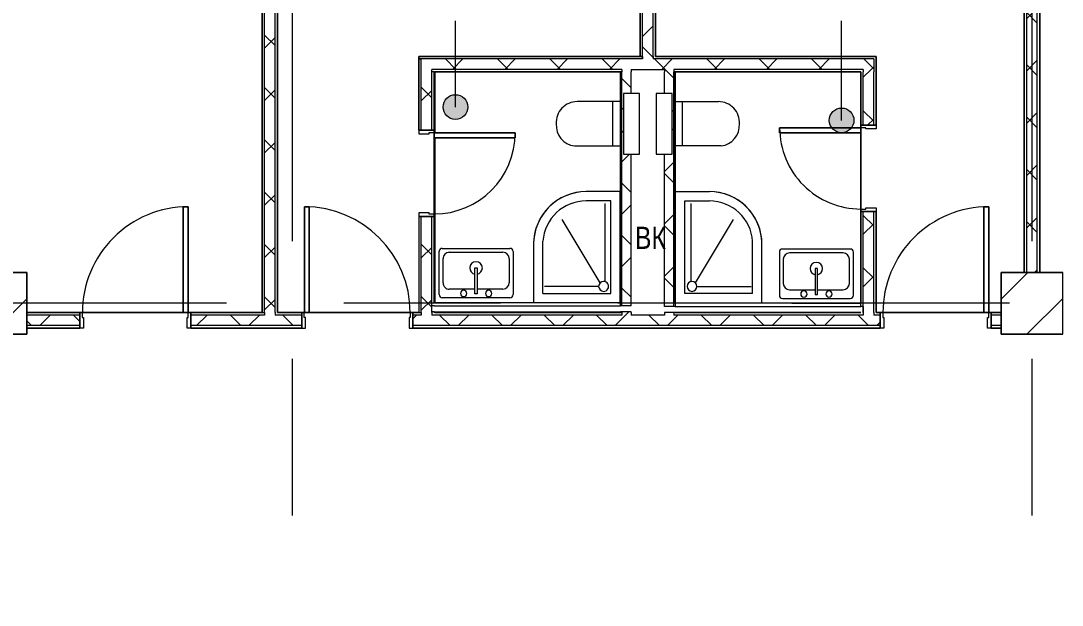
# Model space of a CAD drawing. Header units: millimetres. Extents: x 92932 to 275892, y -43515 to 30371.
# Drawn here: x 183978 to 192422, y 17071 to 21806 of the extents above; entities that cross this region are included whole.
import ezdxf

# ---------------------------------------------------------------- set-up
doc = ezdxf.new("R2010")
doc.units = ezdxf.units.MM
doc.linetypes.add('Осевые', pattern=[6350, 1270, -952.5, 3175, -952.5])
for name, color, linetype, lineweight in [('Двери', 7, 'Continuous', 9), ('Каркас_Импост', 7, 'Continuous', 9), ('Марки помещений', 7, 'Continuous', 9), ('Обобщенные модели', 7, 'Continuous', 9), ('Обобщенные модели-3', 7, 'Continuous', 18), ('Общие ребра', 7, 'Continuous', 9), ('Оси-1', 7, 'Осевые', 9), ('Панель', 7, 'Continuous', 9), ('Перекрытия', 7, 'Continuous', 9), ('Сантехнические приборы', 7, 'Continuous', 9), ('Стены-1', 7, 'Continuous', 18), ('Типовые аннотации', 7, 'Continuous', 9), ('Штриховка разреза-1', 7, 'Continuous', 9)]:
    doc.layers.add(name, color=color, linetype=linetype, lineweight=lineweight)
doc.styles.add('Arial', font='Arial.ttf', dxfattribs={"width": 0.8, "height": 180})
pattern_1 = [(45, (120245.78, 0), (-212.132, 212.132), []), (135, (120245.78, 0), (-212.132, -212.132), [])]
pattern_2 = [(45, (0, 0), (-493.914, 493.914), []), (45, (493.9, 0), (-493.914, 493.914), [873.125, -174.625, 6.706, -167.919])]

# ---------------------------------------------------------------- blocks, each defined once
blk = doc.blocks.new('Дверь - Однопольная - ДВ11_21х7-6240655-План 3-го этажа на отм_ _4_200')
at = {"layer": 'Двери'}
for p, q in [((-289, 720.5), (-329, 720.5)), ((-329, 720.5), (-329, 62.5)), ((-289, 62.5), (-289, 720.5)), ((-329, 62.5), (-289, 62.5))]:
    blk.add_line(p, q, dxfattribs=at)
blk.add_arc((-329, 62.5), 658, 360, 90, dxfattribs=at)
at = {"layer": 'Каркас_Импост'}
for p, q in [((-330, 62.5), (-350, 62.5)), ((-350, 62.5), (-350, -62.5)), ((-330, 22.5), (-330, 62.5)), ((-320, 22.5), (-330, 22.5)), ((-320, -62.5), (-320, 22.5)), ((330, 22.5), (320, 22.5)), ((320, 22.5), (320, -62.5)), ((350, 62.5), (330, 62.5)), ((330, 62.5), (330, 22.5)), ((350, -62.5), (350, 62.5)), ((-350, -62.5), (-320, -62.5)), ((320, -62.5), (350, -62.5))]:
    blk.add_line(p, q, dxfattribs=at)
at = {"layer": 'Панель'}
for p, q in [((-329, 720.5), (-289, 720.5)), ((-329, 62.5), (-329, 720.5)), ((-289, 720.5), (-289, 62.5)), ((-289, 62.5), (-329, 62.5))]:
    blk.add_line(p, q, dxfattribs=at)
blk = doc.blocks.new('Дверь - Однопольная - ДВ11__21х7-6240656-План 3-го этажа на отм_ _4_200')
at = {"layer": 'Двери'}
for p, q in [((-329, -62.5), (-289, -62.5)), ((-329, -720.5), (-329, -62.5)), ((-289, -62.5), (-289, -720.5)), ((-289, -720.5), (-329, -720.5))]:
    blk.add_line(p, q, dxfattribs=at)
blk.add_arc((-329, -62.5), 658, 270, 0, dxfattribs=at)
at = {"layer": 'Каркас_Импост'}
for p, q in [((-350, 62.5), (-320, 62.5)), ((-350, -62.5), (-350, 62.5)), ((-320, 62.5), (-320, -22.5)), ((320, 62.5), (350, 62.5)), ((320, -22.5), (320, 62.5)), ((350, 62.5), (350, -62.5)), ((-330, -62.5), (-350, -62.5)), ((-330, -22.5), (-330, -62.5)), ((-320, -22.5), (-330, -22.5)), ((330, -22.5), (320, -22.5)), ((330, -62.5), (330, -22.5)), ((350, -62.5), (330, -62.5))]:
    blk.add_line(p, q, dxfattribs=at)
at = {"layer": 'Панель'}
for p, q in [((-289, -62.5), (-329, -62.5)), ((-329, -62.5), (-329, -720.5)), ((-289, -720.5), (-289, -62.5)), ((-329, -720.5), (-289, -720.5))]:
    blk.add_line(p, q, dxfattribs=at)
blk = doc.blocks.new('Дверь - Однопольная - ДВ11__21х9-6240639-План 3-го этажа на отм_ _4_200')
at = {"layer": 'Двери'}
for p, q in [((-429, -62.5), (-389, -62.5)), ((-429, -920.5), (-429, -62.5)), ((-389, -62.5), (-389, -920.5)), ((-389, -920.5), (-429, -920.5))]:
    blk.add_line(p, q, dxfattribs=at)
blk.add_arc((-429, -62.5), 858, 270, 0, dxfattribs=at)
at = {"layer": 'Каркас_Импост'}
for p, q in [((-450, 62.5), (-420, 62.5)), ((-450, -62.5), (-450, 62.5)), ((-420, 62.5), (-420, -22.5)), ((420, 62.5), (450, 62.5)), ((420, -22.5), (420, 62.5)), ((450, 62.5), (450, -62.5)), ((-430, -62.5), (-450, -62.5)), ((-430, -22.5), (-430, -62.5)), ((-420, -22.5), (-430, -22.5)), ((430, -22.5), (420, -22.5)), ((430, -62.5), (430, -22.5)), ((450, -62.5), (430, -62.5))]:
    blk.add_line(p, q, dxfattribs=at)
at = {"layer": 'Панель'}
for p, q in [((-389, -62.5), (-429, -62.5)), ((-429, -62.5), (-429, -920.5)), ((-389, -920.5), (-389, -62.5)), ((-429, -920.5), (-389, -920.5))]:
    blk.add_line(p, q, dxfattribs=at)
blk = doc.blocks.new('Дверь - Однопольная - ДВ17_21х9-7256458-План 3-го этажа на отм_ _4_200')
at = {"layer": 'Двери'}
for p, q in [((-389, 920.5), (-429, 920.5)), ((-429, 920.5), (-429, 62.5)), ((-389, 62.5), (-389, 920.5)), ((-429, 62.5), (-389, 62.5))]:
    blk.add_line(p, q, dxfattribs=at)
blk.add_arc((-429, 62.5), 858, 360, 90, dxfattribs=at)
at = {"layer": 'Каркас_Импост'}
for p, q in [((-430, 62.5), (-450, 62.5)), ((-450, 62.5), (-450, -62.5)), ((-430, 22.5), (-430, 62.5)), ((-420, 22.5), (-430, 22.5)), ((-420, -62.5), (-420, 22.5)), ((430, 22.5), (420, 22.5)), ((420, 22.5), (420, -62.5)), ((450, 62.5), (430, 62.5)), ((430, 62.5), (430, 22.5)), ((450, -62.5), (450, 62.5)), ((-450, -62.5), (-420, -62.5)), ((420, -62.5), (450, -62.5))]:
    blk.add_line(p, q, dxfattribs=at)
at = {"layer": 'Панель'}
for p, q in [((-429, 920.5), (-389, 920.5)), ((-429, 62.5), (-429, 920.5)), ((-389, 920.5), (-389, 62.5)), ((-389, 62.5), (-429, 62.5))]:
    blk.add_line(p, q, dxfattribs=at)
blk = doc.blocks.new('Дверь - Однопольная - ДВ17__21х9-7256455-План 3-го этажа на отм_ _4_200')
at = {"layer": 'Двери'}
for p, q in [((-429, -62.5), (-389, -62.5)), ((-429, -920.5), (-429, -62.5)), ((-389, -62.5), (-389, -920.5)), ((-389, -920.5), (-429, -920.5))]:
    blk.add_line(p, q, dxfattribs=at)
blk.add_arc((-429, -62.5), 858, 270, 0, dxfattribs=at)
at = {"layer": 'Каркас_Импост'}
for p, q in [((-450, 62.5), (-420, 62.5)), ((-450, -62.5), (-450, 62.5)), ((-420, 62.5), (-420, -22.5)), ((420, 62.5), (450, 62.5)), ((420, -22.5), (420, 62.5)), ((450, 62.5), (450, -62.5)), ((-430, -62.5), (-450, -62.5)), ((-430, -22.5), (-430, -62.5)), ((-420, -22.5), (-430, -22.5)), ((430, -22.5), (420, -22.5)), ((430, -62.5), (430, -22.5)), ((450, -62.5), (430, -62.5))]:
    blk.add_line(p, q, dxfattribs=at)
at = {"layer": 'Панель'}
for p, q in [((-389, -62.5), (-429, -62.5)), ((-429, -62.5), (-429, -920.5)), ((-389, -920.5), (-389, -62.5)), ((-429, -920.5), (-389, -920.5))]:
    blk.add_line(p, q, dxfattribs=at)
blk = doc.blocks.new('Обобщенные модели 7 - Обобщенные модели 7-1067271-План 3-го этажа на отм_ _4_200')
at = {"layer": 'Обобщенные модели'}
h = blk.add_hatch(dxfattribs=at)
h.set_pattern_fill('FP_3', color=256, style=0, pattern_type=2)
h.set_pattern_definition(pattern_2)
h.paths.add_polyline_path([(63781.6, 19267.1), (63781.6, 19767.1), (63281.6, 19767.1), (63281.6, 19267.1)], flags=0)
at = {"layer": 'Обобщенные модели-3'}
for p, q in [((63781.6, 19767.1), (63281.6, 19767.1)), ((63281.6, 19767.1), (63281.6, 19267.1)), ((63781.6, 19267.1), (63781.6, 19767.1)), ((63281.6, 19267.1), (63781.6, 19267.1))]:
    blk.add_line(p, q, dxfattribs=at)
blk = doc.blocks.new('Обобщенные модели 8 - Обобщенные модели 7-1067283-План 3-го этажа на отм_ _4_200')
at = {"layer": 'Обобщенные модели'}
h = blk.add_hatch(dxfattribs=at)
h.set_pattern_fill('FP_3', color=256, style=0, pattern_type=2)
h.set_pattern_definition(pattern_2)
h.paths.add_polyline_path([(71681.6, 19267.1), (72181.6, 19267.3), (72181.6, 19767.1), (71681.6, 19767.1), (71681.6, 19267.3)], flags=0)
at = {"layer": 'Обобщенные модели-3'}
for p, q in [((72181.6, 19767.1), (71681.6, 19767.1)), ((71681.6, 19767.1), (71681.6, 19267.1)), ((72181.6, 19267.1), (72181.6, 19767.1)), ((71681.6, 19267.1), (72181.6, 19267.1))]:
    blk.add_line(p, q, dxfattribs=at)
blk = doc.blocks.new('Душевая кабинка-2D_угловая700Х900 - Душевая кабинка 700х900-V32-План 3-го этажа на отм_ _4_200')
at = {"layer": 'Сантехнические приборы'}
for p, q in [((0, 900), (0, 200)), ((0, 900), (900, 900)), ((0, 900), (900, 900)), ((900, 900), (900, 625)), ((900, 900), (900, 625)), ((75, 275), (75, 825)), ((75, 825), (825, 825)), ((804.7, 775.8), (171, 775.8)), ((825, 825), (825, 625)), ((132.1, 726.7), (132.1, 286.7)), ((161, 739), (675.3, 430)), ((75, 275), (497.6, 275)), ((0, 200), (500, 200))]:
    blk.add_line(p, q, dxfattribs=at)
for centre, radius, start, end in [((132.1, 766.7), 40, 360, 180), ((132.1, 766.7), 40, 180, 360), ((474.2, 625), 425.8, 270, 0), ((474.2, 625), 350.8, 273.82468, 0), ((474.2, 625), 425.8, 273.47141, 0)]:
    blk.add_arc(centre, radius, start, end, dxfattribs=at)
blk = doc.blocks.new('Унитаз_встраиваемый - Обычный _ Vitra 748-4800 _каркасные_-V33-План 3-го этажа на отм_ _4_200')
at = {"layer": 'Сантехнические приборы'}
for p, q in [((245, 155), (-245, 155)), ((-245, 155), (-245, 25)), ((245, 25), (245, 155)), ((-245, 25), (245, 25)), ((-180, -371.5), (-180, 0)), ((-180, 0), (179.4, 0)), ((179.4, 0), (179.4, -351)), ((-180, -60), (179.4, -60))]:
    blk.add_line(p, q, dxfattribs=at)
for centre, start, end in [((-11.8, -351), 186.94025, 273.66546), ((9.9, -351), 266.33454, 0)]:
    blk.add_arc(centre, 169.5, start, end, dxfattribs=at)
blk = doc.blocks.new('Раковина-Одиночная-2D - 600 x 400 мм-5281095-План 3-го этажа на отм_ _4_200')
at = {"layer": 'Сантехнические приборы'}
for p, q in [((31.7, 452.1), (31.7, 102.9)), ((31.7, 452.1), (31.7, 102.9)), ((606.3, 477.5), (57.1, 477.5)), ((606.3, 477.5), (57.1, 477.5)), ((549.1, 445.8), (114.2, 445.8)), ((631.7, 102.9), (631.7, 452.1)), ((631.7, 102.9), (631.7, 452.1)), ((63.4, 395), (63.4, 198.2)), ((599.9, 198.2), (599.9, 395)), ((341.2, 318.8), (322.2, 318.8)), ((322.2, 318.8), (322.2, 109.3)), ((341.2, 109.3), (341.2, 318.8)), ((114.2, 147.4), (322.2, 147.4)), ((322.2, 109.3), (341.2, 109.3)), ((341.2, 147.4), (549.1, 147.4)), ((57.1, 77.5), (606.3, 77.5)), ((57.1, 77.5), (606.3, 77.5)), ((131.8, 37.5), (691.8, 37.5))]:
    blk.add_line(p, q, dxfattribs=at)
for centre, radius, start, end in [((57.1, 452.1), 25.4, 90, 180), ((57.1, 452.1), 25.4, 90, 180), ((114.2, 395), 50.8, 90, 180), ((549.1, 395), 50.8, 360, 90), ((606.3, 452.1), 25.4, 0, 90), ((606.3, 452.1), 25.4, 360, 90), ((331.7, 318.8), 50.8, 360, 180), ((331.7, 318.8), 50.8, 180, 259.19308), ((331.7, 318.8), 50.8, 280.80692, 0), ((114.2, 198.2), 50.8, 180, 270), ((549.1, 198.2), 50.8, 270, 0), ((57.1, 102.9), 25.4, 180, 270), ((57.1, 102.9), 25.4, 180, 270), ((230.1, 112.5), 25.4, 360, 180), ((230.1, 112.5), 25.4, 180, 360), ((433.3, 112.5), 25.4, 360, 180), ((433.3, 112.5), 25.4, 180, 360), ((606.3, 102.9), 25.4, 270, 360), ((606.3, 102.9), 25.4, 270, 0)]:
    blk.add_arc(centre, radius, start, end, dxfattribs=at)
blk = doc.blocks.new('Душевая кабинка-2D_угловая700Х900 - Душевая кабинка 700х900-5255723-План 3-го этажа на отм_ _4_200')
at = {"layer": 'Сантехнические приборы'}
for p, q in [((0, -200), (500, -200)), ((0, -900), (0, -200)), ((75, -275), (497.6, -275)), ((75, -275), (75, -825)), ((132.1, -726.7), (132.1, -286.7)), ((161, -739), (675.3, -430)), ((825, -825), (825, -625)), ((900, -900), (900, -625)), ((900, -900), (900, -625)), ((75, -825), (825, -825)), ((804.7, -775.8), (171, -775.8)), ((0, -900), (900, -900)), ((0, -900), (900, -900))]:
    blk.add_line(p, q, dxfattribs=at)
for centre, radius, start, end in [((474.2, -625), 425.8, 0, 90), ((474.2, -625), 425.8, 0, 86.52859), ((474.2, -625), 350.8, 0, 86.17532), ((132.1, -766.7), 40, 0, 180), ((132.1, -766.7), 40, 180, 0)]:
    blk.add_arc(centre, radius, start, end, dxfattribs=at)
blk = doc.blocks.new('Унитаз_встраиваемый - Обычный _ Vitra 748-4800 _каркасные_-V34-План 3-го этажа на отм_ _4_200')
at = {"layer": 'Сантехнические приборы'}
for p, q in [((-180, 371.5), (-180, 0)), ((179.4, 0), (179.4, 351)), ((-180, 60), (179.4, 60)), ((245, -25), (-245, -25)), ((-245, -25), (-245, -155)), ((-180, 0), (179.4, 0)), ((245, -155), (245, -25)), ((-245, -155), (245, -155))]:
    blk.add_line(p, q, dxfattribs=at)
for centre, start, end in [((-11.8, 351), 86.33454, 173.05975), ((9.9, 351), 360, 93.66546)]:
    blk.add_arc(centre, 169.5, start, end, dxfattribs=at)
blk = doc.blocks.new('Раковина-Одиночная-2D - 600 x 400 мм-V35-План 3-го этажа на отм_ _4_200')
at = {"layer": 'Сантехнические приборы'}
for p, q in [((57.1, -77.5), (606.3, -77.5)), ((57.1, -77.5), (606.3, -77.5)), ((131.8, -37.5), (671.8, -37.5)), ((31.7, -452.1), (31.7, -102.9)), ((31.7, -452.1), (31.7, -102.9)), ((114.2, -147.4), (322.2, -147.4)), ((322.2, -109.3), (341.2, -109.3)), ((322.2, -318.8), (322.2, -109.3)), ((341.2, -109.3), (341.2, -318.8)), ((341.2, -147.4), (549.1, -147.4)), ((631.7, -102.9), (631.7, -452.1)), ((631.7, -102.9), (631.7, -452.1)), ((63.4, -395), (63.4, -198.2)), ((599.9, -198.2), (599.9, -395)), ((341.2, -318.8), (322.2, -318.8)), ((606.3, -477.5), (57.1, -477.5)), ((606.3, -477.5), (57.1, -477.5)), ((549.1, -445.8), (114.2, -445.8))]:
    blk.add_line(p, q, dxfattribs=at)
for centre, radius, start, end in [((57.1, -102.9), 25.4, 90, 180), ((57.1, -102.9), 25.4, 90, 180), ((606.3, -102.9), 25.4, 0, 90), ((606.3, -102.9), 25.4, 0, 90), ((114.2, -198.2), 50.8, 90, 180), ((230.1, -112.5), 25.4, 0, 180), ((230.1, -112.5), 25.4, 180, 0), ((433.3, -112.5), 25.4, 0, 180), ((433.3, -112.5), 25.4, 180, 0), ((549.1, -198.2), 50.8, 360, 90), ((331.7, -318.8), 50.8, 100.80692, 180), ((331.7, -318.8), 50.8, 180, 0), ((331.7, -318.8), 50.8, 360, 79.19308), ((114.2, -395), 50.8, 180, 270), ((549.1, -395), 50.8, 270, 0), ((57.1, -452.1), 25.4, 180, 270), ((57.1, -452.1), 25.4, 180, 270), ((606.3, -452.1), 25.4, 270, 0), ((606.3, -452.1), 25.4, 270, 0)]:
    blk.add_arc(centre, radius, start, end, dxfattribs=at)

msp = doc.modelspace()

# ---------------------------------------------------------------- hatches: boundary and pattern name
at = {"layer": 'Марки помещений'}
h = msp.add_hatch(color=256, dxfattribs=at)
edge = h.paths.add_edge_path(flags=0)
edge.add_arc((187502.3, 21107.9), 100, 0, 360)
h = msp.add_hatch(color=256, dxfattribs=at)
edge = h.paths.add_edge_path(flags=0)
edge.add_arc((190633.6, 20999.9), 100, 0, 360)
at = {"layer": 'Штриховка разреза-1'}
h = msp.add_hatch(dxfattribs=at)
h.set_pattern_fill('FP_2', color=256, style=0, pattern_type=2)
h.set_pattern_definition(pattern_1)
h.paths.add_polyline_path([(189104.4, 21497.1), (189104.4, 25417.1), (189019.4, 25417.1), (189019.4, 21497.1)], flags=0)
h = msp.add_hatch(dxfattribs=at)
h.set_pattern_fill('FP_2', color=256, style=0, pattern_type=2)
h.set_pattern_definition(pattern_1)
h.paths.add_polyline_path([(185954.4, 19422.1), (186039.4, 19422.1), (186039.4, 25047.1), (185954.4, 25047.1), (185954.4, 19442.1)], flags=0)
h = msp.add_hatch(dxfattribs=at)
h.set_pattern_fill('FP_2', color=256, style=0, pattern_type=2)
h.set_pattern_definition(pattern_1)
h.paths.add_polyline_path([(192219.9, 19767.1), (192219.9, 23517.1), (192134.9, 23517.1), (192134.9, 19767.1)], flags=0)
h = msp.add_hatch(dxfattribs=at)
h.set_pattern_fill('FP_2', color=256, style=0, pattern_type=2)
h.set_pattern_definition(pattern_1)
h.paths.add_polyline_path([(190894.4, 21412.1), (190894.4, 21497.1), (187224.4, 21497.1), (187224.4, 21412.1), (190809.4, 21412.1)], flags=0)
h = msp.add_hatch(dxfattribs=at)
h.set_pattern_fill('FP_2', color=256, style=0, pattern_type=2)
h.set_pattern_definition(pattern_1)
h.paths.add_polyline_path([(187309.4, 19422.1), (187309.4, 20220.1), (187224.4, 20220.1), (187224.4, 19422.1)], flags=0)
h.paths.add_polyline_path([(187309.4, 20920.1), (187309.4, 21412.1), (187224.4, 21412.1), (187224.4, 20920.1)], flags=0)
h = msp.add_hatch(dxfattribs=at)
h.set_pattern_fill('FP_2', color=256, style=0, pattern_type=2)
h.set_pattern_definition(pattern_1)
h.paths.add_polyline_path([(188926.9, 19422.1), (188926.9, 19447.1), (188851.9, 19447.1), (188851.9, 19422.1)], flags=0)
h.paths.add_polyline_path([(188926.9, 19497.1), (188926.9, 20727.1), (188864.4, 20727.1), (188864.4, 21217.1), (188926.9, 21217.1), (188926.9, 21412.1), (188851.9, 21412.1), (188851.9, 19497.1)], flags=0)
h = msp.add_hatch(dxfattribs=at)
h.set_pattern_fill('FP_2', color=256, style=0, pattern_type=2)
h.set_pattern_definition(pattern_1)
h.paths.add_polyline_path([(189271.9, 19422.1), (189271.9, 19442.1), (189196.9, 19442.1), (189196.9, 19422.1)], flags=0)
h.paths.add_polyline_path([(189196.9, 19492.1), (189271.9, 19492.1), (189271.9, 21412.1), (189196.9, 21412.1), (189196.9, 21217.1), (189259.4, 21217.1), (189259.4, 20727.1), (189196.9, 20727.1), (189196.9, 19540.1)], flags=0)
h = msp.add_hatch(dxfattribs=at)
h.set_pattern_fill('FP_2', color=256, style=0, pattern_type=2)
h.set_pattern_definition(pattern_1)
h.paths.add_polyline_path([(190894.4, 19422.1), (190894.4, 20260.1), (190809.4, 20260.1), (190809.4, 19422.1)], flags=0)
h.paths.add_polyline_path([(190894.4, 20960.1), (190894.4, 21412.1), (190809.4, 21412.1), (190809.4, 20960.1)], flags=0)
h = msp.add_hatch(dxfattribs=at)
h.set_pattern_fill('FP_2', color=256, style=0, pattern_type=2)
h.set_pattern_definition(pattern_1)
h.paths.add_polyline_path([(191927.4, 19337.1), (191927.4, 19422.1), (191847.4, 19422.1), (191847.4, 19337.1)], flags=0)
h.paths.add_polyline_path([(190947.4, 19337.1), (190947.4, 19422.1), (187155.9, 19422.1), (187155.9, 19337.1), (190762.6, 19337.1)], flags=0)
h.paths.add_polyline_path([(186255.9, 19337.1), (186255.9, 19422.1), (185355.9, 19422.1), (185355.9, 19337.1)], flags=0)
h.paths.add_polyline_path([(184455.9, 19337.1), (184455.9, 19422.1), (184027.4, 19422.1), (184027.4, 19337.1)], flags=0)

# ---------------------------------------------------------------- linework, layer by layer
at = {"layer": 'Марки помещений'}
for p, q in [((187502.3, 21107.9), (187502.3, 21806.3)), ((190633.6, 20999.9), (190633.6, 21806.3))]:
    msp.add_line(p, q, dxfattribs=at)
for centre in [(187502.3, 21107.9), (190633.6, 20999.9)]:
    msp.add_circle(centre, 100, dxfattribs=at)
at = {"layer": 'Общие ребра'}
for p, q in [((189019.4, 21517.1), (189019.4, 25417.1)), ((189104.4, 21517.1), (189104.4, 25417.1)), ((185954.4, 19442.1), (185954.4, 25047.1)), ((186039.4, 19442.1), (186039.4, 25047.1)), ((192134.9, 19767.1), (192134.9, 23517.1)), ((192219.9, 19767.1), (192219.9, 23517.1)), ((187204.4, 21497.1), (187204.4, 21392.1)), ((187224.4, 21497.1), (187204.4, 21497.1)), ((187204.4, 21497.1), (187224.4, 21497.1)), ((189019.4, 21497.1), (187224.4, 21497.1)), ((187224.4, 21412.1), (187224.4, 21497.1)), ((188999.4, 21517.1), (189019.4, 21517.1)), ((189019.4, 21517.1), (188999.4, 21517.1)), ((189019.4, 21517.1), (189019.4, 21497.1)), ((189019.4, 21497.1), (189019.4, 21517.1)), ((189104.4, 21517.1), (189104.4, 21497.1)), ((189104.4, 21517.1), (189104.4, 21497.1)), ((190894.4, 21497.1), (189104.4, 21497.1)), ((190894.4, 21497.1), (190894.4, 21412.1)), ((190914.4, 21392.1), (190914.4, 21497.1)), ((187204.4, 21392.1), (187204.4, 20920.1)), ((187224.4, 21392.1), (187224.4, 21412.1)), ((187224.4, 20920.1), (187224.4, 21392.1)), ((188851.9, 21412.1), (187309.4, 21412.1)), ((187309.4, 21392.1), (187309.4, 21412.1)), ((187329.4, 21392.1), (187309.4, 21392.1)), ((187309.4, 20920.1), (187309.4, 21392.1)), ((187329.4, 20920.1), (187329.4, 21385.1)), ((188851.9, 21392.1), (188839.4, 21392.1)), ((188851.9, 21412.1), (188851.9, 21392.1)), ((188851.9, 19497.1), (188851.9, 21392.1)), ((188926.9, 21412.1), (189196.9, 21412.1)), ((188926.9, 21412.1), (189196.9, 21412.1)), ((188926.9, 21412.1), (188926.9, 21392.1)), ((188926.9, 21217.1), (188926.9, 21392.1)), ((189196.9, 21412.1), (189196.9, 21392.1)), ((189196.9, 21217.1), (189196.9, 21392.1)), ((190809.4, 21412.1), (189271.9, 21412.1)), ((189271.9, 21412.1), (189271.9, 21392.1)), ((189284.4, 21392.1), (189271.9, 21392.1)), ((189271.9, 19492.1), (189271.9, 21392.1)), ((190789.4, 21392.1), (190789.4, 20960.1)), ((190809.4, 21412.1), (190809.4, 21392.1)), ((190809.4, 20960.1), (190809.4, 21392.1)), ((190894.4, 21412.1), (190894.4, 21392.1)), ((190894.4, 20960.1), (190894.4, 21392.1)), ((190914.4, 20960.1), (190914.4, 21392.1)), ((188926.9, 19497.1), (188926.9, 20727.1)), ((189196.9, 19492.1), (189196.9, 20727.1)), ((187204.4, 20220.1), (187204.4, 19444.1)), ((187224.4, 19442.1), (187224.4, 20220.1)), ((187309.4, 19497.1), (187309.4, 20220.1)), ((187329.4, 19522.1), (187329.4, 20220.1)), ((190789.4, 20260.1), (190789.4, 19524.1)), ((190809.4, 19492.1), (190809.4, 20260.1)), ((190894.4, 19442.1), (190894.4, 20260.1)), ((190914.4, 19442.1), (190914.4, 20260.1)), ((188839.4, 19497.1), (188839.4, 19522.1)), ((189284.4, 19517.1), (189284.4, 19492.1)), ((190789.4, 19492.1), (190789.4, 19517.1)), ((184455.9, 19442.1), (184029.4, 19442.1)), ((185932.4, 19442.1), (185355.9, 19442.1)), ((185934.4, 19442.1), (185954.4, 19442.1)), ((185954.4, 19442.1), (185954.4, 19422.1)), ((186039.4, 19442.1), (186039.4, 19422.1)), ((186255.9, 19442.1), (186061.4, 19442.1)), ((187204.4, 19442.1), (187155.9, 19442.1)), ((187204.4, 19442.1), (187224.4, 19442.1)), ((187224.4, 19442.1), (187224.4, 19422.1)), ((187309.4, 19447.1), (187309.4, 19497.1)), ((187329.4, 19497.1), (187309.4, 19497.1)), ((187309.4, 19447.1), (187309.4, 19497.1)), ((187309.4, 19442.1), (187309.4, 19447.1)), ((187329.4, 19447.1), (187309.4, 19447.1)), ((187309.4, 19442.1), (187309.4, 19422.1)), ((187329.4, 19497.1), (188839.4, 19497.1)), ((188851.9, 19497.1), (188839.4, 19497.1)), ((188851.9, 19447.1), (188839.4, 19447.1)), ((188839.4, 19442.1), (188851.9, 19442.1)), ((188926.9, 19497.1), (188851.9, 19497.1)), ((188851.9, 19442.1), (188851.9, 19447.1)), ((188926.9, 19447.1), (188851.9, 19447.1)), ((188851.9, 19442.1), (188851.9, 19422.1)), ((188926.9, 19442.1), (188926.9, 19447.1)), ((188926.9, 19442.1), (188926.9, 19422.1)), ((189271.9, 19492.1), (189196.9, 19492.1)), ((189196.9, 19442.1), (189196.9, 19422.1)), ((189271.9, 19442.1), (189196.9, 19442.1)), ((189284.4, 19492.1), (189271.9, 19492.1)), ((189271.9, 19442.1), (189271.9, 19422.1)), ((189284.4, 19442.1), (189271.9, 19442.1)), ((189284.4, 19492.1), (190789.4, 19492.1)), ((189542.7, 19442.1), (189284.4, 19442.1)), ((189284.4, 19442.1), (189542.7, 19442.1)), ((190809.4, 19492.1), (190789.4, 19492.1)), ((190809.4, 19442.1), (190809.4, 19492.1)), ((190809.4, 19492.1), (190809.4, 19442.1)), ((190809.4, 19442.1), (190809.4, 19422.1)), ((190894.4, 19442.1), (190894.4, 19422.1)), ((190947.4, 19442.1), (190916.4, 19442.1)), ((191927.4, 19442.1), (191847.4, 19442.1)), ((184455.9, 19422.1), (184027.4, 19422.1)), ((185954.4, 19422.1), (185355.9, 19422.1)), ((186255.9, 19422.1), (186039.4, 19422.1)), ((187224.4, 19422.1), (187155.9, 19422.1)), ((188851.9, 19422.1), (187309.4, 19422.1)), ((189196.9, 19422.1), (188926.9, 19422.1)), ((189196.9, 19422.1), (188926.9, 19422.1)), ((189542.7, 19422.1), (189271.9, 19422.1)), ((189555.2, 19422.1), (189542.7, 19422.1)), ((190809.4, 19422.1), (189555.2, 19422.1)), ((190947.4, 19422.1), (190894.4, 19422.1)), ((191927.4, 19422.1), (191847.4, 19422.1)), ((184455.9, 19337.1), (184027.4, 19337.1)), ((184029.4, 19317.1), (184455.9, 19317.1)), ((186255.9, 19337.1), (185355.9, 19337.1)), ((185355.9, 19317.1), (186255.9, 19317.1)), ((189196.9, 19337.1), (187155.9, 19337.1)), ((187155.9, 19317.1), (189196.9, 19317.1)), ((189271.9, 19337.1), (189196.9, 19337.1)), ((189196.9, 19317.1), (189271.9, 19317.1)), ((189542.7, 19337.1), (189271.9, 19337.1)), ((189271.9, 19317.1), (189542.7, 19317.1)), ((189555.2, 19337.1), (189542.7, 19337.1)), ((189542.7, 19317.1), (189555.2, 19317.1)), ((190947.4, 19337.1), (189555.2, 19337.1)), ((189555.2, 19317.1), (190947.4, 19317.1)), ((191927.4, 19337.1), (191847.4, 19337.1)), ((191847.4, 19317.1), (191925.4, 19317.1))]:
    msp.add_line(p, q, dxfattribs=at)
at = {"layer": 'Оси-1'}
for p, q in [((186177.4, 25417.1), (186177.4, -41737.8)), ((192177.4, 25417.1), (192177.4, -41737.8)), ((270417.4, 19517.1), (170811.4, 19517.1))]:
    msp.add_line(p, q, dxfattribs=at)
at = {"layer": 'Перекрытия'}
for p, q in [((188999.4, 21517.1), (188999.4, 25417.1)), ((189124.4, 25417.1), (189124.4, 21517.1)), ((186059.4, 25167.1), (186059.4, 19442.1)), ((185934.4, 19442.1), (185934.4, 25047.1)), ((192114.9, 19767.1), (192114.9, 23517.1)), ((192239.9, 23517.1), (192239.9, 19767.1)), ((187204.4, 20920.1), (187204.4, 21517.1)), ((187204.4, 21517.1), (188999.4, 21517.1)), ((189124.4, 21517.1), (190914.4, 21517.1)), ((190914.4, 21517.1), (190914.4, 20960.1)), ((188839.4, 21392.1), (187334.4, 21392.1)), ((187334.4, 21392.1), (187334.4, 20899.1)), ((188839.4, 19497.1), (188839.4, 21392.1)), ((190789.4, 21392.1), (189284.4, 21392.1)), ((189284.4, 21392.1), (189284.4, 19492.1)), ((190789.4, 19492.1), (190789.4, 21392.1)), ((190914.4, 20960.1), (190789.4, 20960.1)), ((190789.4, 20960.1), (190789.4, 20260.1)), ((187329.4, 20920.1), (187204.4, 20920.1)), ((187329.4, 20220.1), (187329.4, 20920.1)), ((187334.4, 20859.1), (187334.4, 19522.1)), ((187209.4, 20220.1), (187329.4, 20220.1)), ((190789.4, 20260.1), (190914.4, 20260.1)), ((190914.4, 20260.1), (190914.4, 19442.1)), ((183527.4, 19767.1), (184027.4, 19767.1)), ((184027.4, 19767.1), (184027.4, 19442.1)), ((191927.4, 19442.1), (191927.4, 19767.1)), ((191927.4, 19767.1), (192114.9, 19767.1)), ((192239.9, 19767.1), (192427.4, 19767.1)), ((184027.4, 19442.1), (185934.4, 19442.1)), ((185355.9, 19442.1), (184455.9, 19442.1)), ((184455.9, 19442.1), (184455.9, 19317.1)), ((185355.9, 19317.1), (185355.9, 19442.1)), ((186059.4, 19442.1), (187209.4, 19442.1)), ((187155.9, 19442.1), (186255.9, 19442.1)), ((186255.9, 19442.1), (186255.9, 19317.1)), ((187155.9, 19317.1), (187155.9, 19442.1)), ((187334.4, 19447.3), (187334.4, 19442.1)), ((187334.4, 19442.1), (188839.4, 19442.1)), ((188839.4, 19442.1), (188839.4, 19447.1)), ((189284.4, 19442.1), (190789.4, 19442.1)), ((190914.4, 19442.1), (191927.4, 19442.1)), ((191847.4, 19442.1), (190947.4, 19442.1)), ((190947.4, 19442.1), (190947.4, 19317.1)), ((191847.4, 19317.1), (191847.4, 19442.1)), ((184027.4, 19267.1), (183877.4, 19267.1)), ((184455.9, 19317.1), (184027.4, 19317.1)), ((184027.4, 19317.1), (184027.4, 19267.3)), ((186255.9, 19317.1), (185355.9, 19317.1)), ((190947.4, 19317.1), (187155.9, 19317.1)), ((191927.4, 19317.1), (191847.4, 19317.1)), ((191927.4, 19267.3), (191927.4, 19317.1)), ((192417.4, 19267.1), (191927.4, 19267.1))]:
    msp.add_line(p, q, dxfattribs=at)
at = {"layer": 'Стены-1'}
for p, q in [((188999.4, 25417.1), (188999.4, 21517.1)), ((189124.4, 21517.1), (189124.4, 25417.1)), ((185934.4, 25047.1), (185934.4, 19442.1)), ((186059.4, 19442.1), (186059.4, 25047.1)), ((192114.9, 23517.1), (192114.9, 19767.1)), ((192239.9, 19767.1), (192239.9, 23517.1)), ((188999.4, 21517.1), (187204.4, 21517.1)), ((187204.4, 21517.1), (187204.4, 21497.1)), ((190914.4, 21517.1), (189124.4, 21517.1)), ((190914.4, 21497.1), (190914.4, 21517.1)), ((187329.4, 21392.1), (188839.4, 21392.1)), ((187329.4, 21385.1), (187329.4, 21392.1)), ((188839.4, 21392.1), (188839.4, 19522.1)), ((189284.4, 21392.1), (190789.4, 21392.1)), ((189284.4, 19517.1), (189284.4, 21392.1)), ((190789.4, 20960.1), (190914.4, 20960.1)), ((187204.4, 20920.1), (187329.4, 20920.1)), ((187329.4, 20220.1), (187204.4, 20220.1)), ((190914.4, 20260.1), (190789.4, 20260.1)), ((192114.9, 19767.1), (192239.9, 19767.1)), ((188839.4, 19522.1), (187329.4, 19522.1)), ((190789.4, 19517.1), (189284.4, 19517.1)), ((190789.4, 19524.1), (190789.4, 19517.1)), ((184029.4, 19442.1), (184027.4, 19442.1)), ((184027.4, 19442.1), (184027.4, 19317.1)), ((184455.9, 19317.1), (184455.9, 19442.1)), ((185355.9, 19442.1), (185355.9, 19317.1)), ((185934.4, 19442.1), (185932.4, 19442.1)), ((186061.4, 19442.1), (186059.4, 19442.1)), ((186255.9, 19317.1), (186255.9, 19442.1)), ((187155.9, 19442.1), (187155.9, 19317.1)), ((187204.4, 19444.1), (187204.4, 19442.1)), ((187329.4, 19442.1), (187329.4, 19447.1)), ((187329.4, 19447.1), (188839.4, 19447.1)), ((188839.4, 19442.1), (187329.4, 19442.1)), ((188839.4, 19447.1), (188839.4, 19442.1)), ((189555.2, 19442.1), (189542.7, 19442.1)), ((189542.7, 19442.1), (190789.4, 19442.1)), ((190789.4, 19442.1), (189555.2, 19442.1)), ((190916.4, 19442.1), (190914.4, 19442.1)), ((190947.4, 19317.1), (190947.4, 19442.1)), ((191847.4, 19442.1), (191847.4, 19317.1)), ((191927.4, 19317.1), (191927.4, 19442.1)), ((184027.4, 19317.1), (184029.4, 19317.1)), ((191925.4, 19317.1), (191927.4, 19317.1))]:
    msp.add_line(p, q, dxfattribs=at)

# ---------------------------------------------------------------- block references
at = {"layer": 'Двери'}
for name, p, rotation in [('Дверь - Однопольная - ДВ11__21х7-6240656-План 3-го этажа на отм_ _4_200', (190851.9, 20610.1), 270), ('Дверь - Однопольная - ДВ11_21х7-6240655-План 3-го этажа на отм_ _4_200', (187266.9, 20570.1), 270), ('Дверь - Однопольная - ДВ11__21х9-6240639-План 3-го этажа на отм_ _4_200', (184905.9, 19379.6), 180), ('Дверь - Однопольная - ДВ17__21х9-7256455-План 3-го этажа на отм_ _4_200', (191397.4, 19379.6), 180)]:
    msp.add_blockref(name, p, dxfattribs=dict(at, rotation=rotation))
msp.add_blockref('Дверь - Однопольная - ДВ17_21х9-7256458-План 3-го этажа на отм_ _4_200', (186705.9, 19379.6), dxfattribs=at)
at = {"layer": 'Обобщенные модели'}
for name in ['Обобщенные модели 7 - Обобщенные модели 7-1067271-План 3-го этажа на отм_ _4_200', 'Обобщенные модели 8 - Обобщенные модели 7-1067283-План 3-го этажа на отм_ _4_200']:
    msp.add_blockref(name, (120245.8, 0), dxfattribs=at)
at = {"layer": 'Сантехнические приборы'}
for name, p, rotation in [('Унитаз_встраиваемый - Обычный _ Vitra 748-4800 _каркасные_-V34-План 3-го этажа на отм_ _4_200', (188839.4, 20972.1), 90.00000000000053), ('Унитаз_встраиваемый - Обычный _ Vitra 748-4800 _каркасные_-V33-План 3-го этажа на отм_ _4_200', (189284.4, 20972.1), 89.99999999999946), ('Душевая кабинка-2D_угловая700Х900 - Душевая кабинка 700х900-5255723-План 3-го этажа на отм_ _4_200', (187936.9, 19522.1), 90.00000000000034), ('Душевая кабинка-2D_угловая700Х900 - Душевая кабинка 700х900-V32-План 3-го этажа на отм_ _4_200', (190186.9, 19522.1), 89.99999999999967), ('Раковина-Одиночная-2D - 600 x 400 мм-V35-План 3-го этажа на отм_ _4_200', (188001.2, 19484.6), 180)]:
    msp.add_blockref(name, p, dxfattribs=dict(at, rotation=rotation))
msp.add_blockref('Раковина-Одиночная-2D - 600 x 400 мм-5281095-План 3-го этажа на отм_ _4_200', (190097.6, 19479.6), dxfattribs=at)

# ---------------------------------------------------------------- texts
at = {"layer": 'Типовые аннотации', "insert": (188957.7, 20138), "char_height": 180, "width": 307.848, "attachment_point": 1, "style": 'Arial'}
msp.add_mtext('ВК', dxfattribs=at)

doc.saveas('drawing.dxf')
